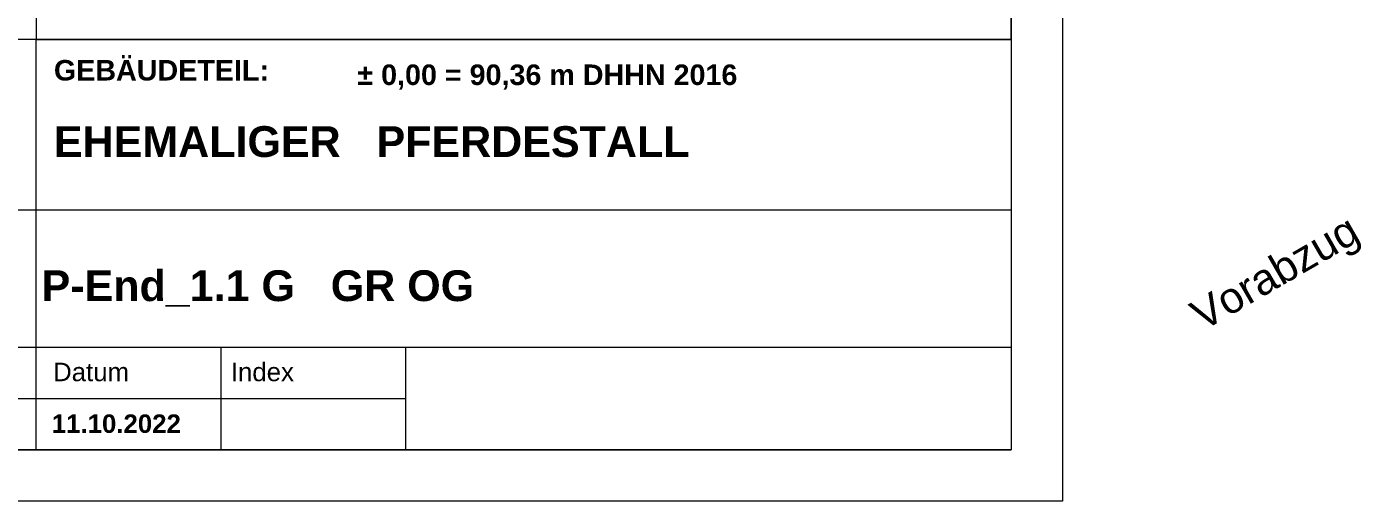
# Model space of a CAD drawing. Header units: centimetres. Extents: x 0 to 44.9, y 0 to 29.7.
# Drawn here: x 31.91 to 44.94, y 0 to 4.62 of the extents above; entities that cross this region are included whole.
import ezdxf

# ---------------------------------------------------------------- set-up
doc = ezdxf.new("R2010")
doc.units = ezdxf.units.CM
doc.header["$MEASUREMENT"] = 0
for name, color, linetype in [('A-Fenster Türen', 7, 'Continuous'), ('A_LAYOUT_BLATTRAND', 7, 'Continuous'), ('Layout-Plankopf.Layout', 7, 'Continuous')]:
    doc.layers.add(name, color=color, linetype=linetype)
doc.styles.add('ERSTELLTER_STIL_3', font='')
doc.styles.add('ERSTELLTER_STIL_4', font='')
doc.styles.get('ERSTELLTER_STIL_3').set_extended_font_data('Arial')
doc.styles.get('ERSTELLTER_STIL_4').set_extended_font_data('Arial', bold=True)

# ---------------------------------------------------------------- blocks, each defined once
blk = doc.blocks.new('Planrahmen 25[1]', base_point=(42, 0))
at = {"layer": 'Layout-Plankopf.Layout', "color": 7, "linetype": 'Continuous', "lineweight": 13, "ltscale": 10}
for p, q in [((42, 29.7), (42, 0)), ((41.5, 29.2), (41.5, 0.5)), ((41.5, 0.5), (2, 0.5)), ((42, 0), (0, 0))]:
    blk.add_line(p, q, dxfattribs=at)

msp = doc.modelspace()

# ---------------------------------------------------------------- linework, layer by layer
at = {"layer": 'A-Fenster Türen', "color": 7, "linetype": 'Continuous', "lineweight": 13, "ltscale": 10}
msp.add_lwpolyline([(32, 4.5), (41.5, 4.5), (41.5, 12.997), (32, 12.997)], close=True, dxfattribs=at)
at = {"layer": 'Layout-Plankopf.Layout', "color": 7, "linetype": 'Continuous', "lineweight": 13, "ltscale": 10}
for p, q in [((41.5, 4.5), (2, 4.5)), ((32, 1.5), (32, 4.5)), ((41.5, 2.836), (23, 2.836)), ((41.5, 1.5), (23, 1.5)), ((32, 0.5), (32, 1.5)), ((33.8, 0.5), (33.8, 1.5)), ((35.6, 0.5), (35.6, 1.5)), ((23, 1), (35.6, 1)), ((23, 0.5), (41.5, 0.5)), ((39.5, 0.5), (23.438, 0.5))]:
    msp.add_line(p, q, dxfattribs=at)

# ---------------------------------------------------------------- block references
at = {"layer": 'Layout-Plankopf.Layout', "color": 7, "linetype": 'Continuous', "lineweight": 18, "ltscale": 10}
msp.add_blockref('Planrahmen 25[1]', (42, 0), dxfattribs=at)

# ---------------------------------------------------------------- texts
at = {"layer": 'A_LAYOUT_BLATTRAND', "color": 230, "linetype": 'Continuous', "lineweight": 18, "true_color": 0xff0073, "insert": (43.214, 1.914), "char_height": 0.3, "attachment_point": 1, "rotation": 30, "style": 'ERSTELLTER_STIL_3'}
msp.add_mtext('\\A1;{\\pql;\\fArial|b0|i0|c0|p38;Vorabzug}', dxfattribs=at)
at = {"layer": 'Layout-Plankopf.Layout', "color": 7, "linetype": 'Continuous', "lineweight": 13, "insert": (32.172, 4.301), "char_height": 0.2, "attachment_point": 1, "line_spacing_factor": 0.967708, "style": 'ERSTELLTER_STIL_4'}
msp.add_mtext('\\A1;{\\pql;\\fArial|b1|i0|c0|p38;GEBÄUDETEIL:\\P\\pql;\\fArial|b1|i0|c0|p38;\\P\\pql;\\fArial|b1|i0|c0|p38;\\H1.500000x;EHEMALIGER   \\fArial|b1|i0|c0|p38;PFERDESTALL}', dxfattribs=at)
at = {"layer": 'Layout-Plankopf.Layout', "color": 7, "linetype": 'Continuous', "lineweight": 13}
for s, insert, char_height, attachment_point, style in [('\\A1;{\\pqc;\\fArial|b1|i0|c0|p38;± 0,00 = \\fArial|b1|i0|c0|p38;90,36\\fArial|b1|i0|c0|p38; m \\fArial|b1|i0|c0|p38;DHHN 2016}', (36.98, 4.012), 0.2, 8, 'ERSTELLTER_STIL_4'), ('\\A1;{\\pqc;\\fArial|b1|i0|c0|p38;P-End_1.1 G\\fArial|b1|i0|c0|p38; \\fArial|b1|i0|c0|p38; \\fArial|b1|i0|c0|p38; \\fArial|b1|i0|c0|p38;GR OG \\fArial|b1|i0|c0|p38; }', (34.159, 2.251), 0.3, 2, 'ERSTELLTER_STIL_4'), ('\\A1;{\\pqc;\\fArial|b0|i0|c0|p38;Datum}', (32.534, 1.259), 0.18, 5, 'ERSTELLTER_STIL_3'), ('\\A1;{\\pqc;\\fArial|b0|i0|c0|p38;Index}', (34.203, 1.259), 0.18, 5, 'ERSTELLTER_STIL_3'), ('\\A1;{\\pqc;\\fArial|b1|i0|c0|p38;11.10\\fArial|b1|i0|c0|p38;.2022}', (32.78, 0.755), 0.18, 5, 'ERSTELLTER_STIL_4')]:
    msp.add_mtext(s, dxfattribs=dict(at, insert=insert, char_height=char_height, attachment_point=attachment_point, style=style))

doc.saveas('drawing.dxf')
